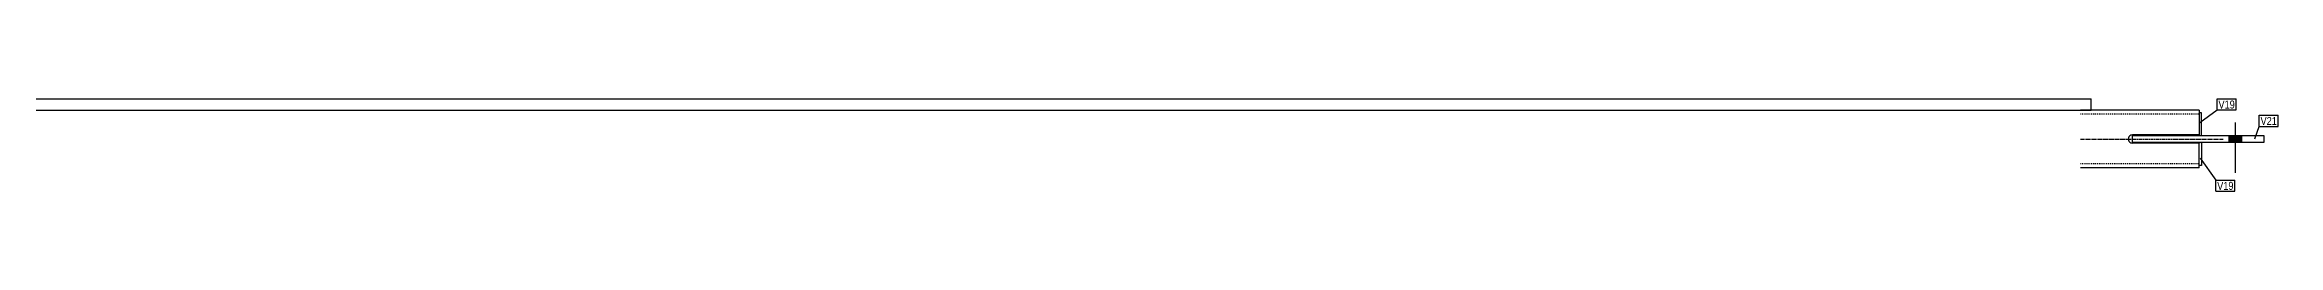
# Model space of a CAD drawing. Header units: millimetres. Extents: x 172 to 25210, y 12 to 522.
# Drawn here: x 4834 to 9496, y 14 to 208 of the extents above; entities that cross this region are included whole.
import ezdxf

# ---------------------------------------------------------------- set-up
doc = ezdxf.new("R2010")
doc.units = ezdxf.units.MM
doc.linetypes.add('DXK_LINE_DOT2', pattern=[3.9198, 1.9599, -1.9599])
doc.linetypes.add('DXK_LINE_DOT3', pattern=[5.9187, 2.979, -0.9799, 0.9799, -0.9799])
doc.layers.add('STÅL', color=7, linetype='Continuous')
doc.layers.add('TEKST', color=7, linetype='Continuous')
doc.styles.add('Arial Narrow', font='ARIALN.TTF', dxfattribs={"height": 0.2})

msp = doc.modelspace()

# ---------------------------------------------------------------- hatches: boundary and pattern name
at = {"layer": 'STÅL', "linetype": 'Continuous'}
msp.add_hatch(color=96, dxfattribs=at).paths.add_polyline_path([(9419, 130.8), (9393, 130.8), (9393, 115.8), (9419, 115.8)])
msp.add_hatch(color=96, dxfattribs=at).paths.add_polyline_path([(9419, 130.8), (9393, 130.8), (9393, 115.8), (9419, 115.8)])

# ---------------------------------------------------------------- linework, layer by layer
at = {"layer": 'STÅL', "color": 2, "linetype": 'Continuous'}
for p, q in [((9331, 183.3), (9083, 183.3)), ((9331, 183.3), (9331, 163.3)), ((9336, 178.3), (9331, 178.3)), ((9331, 163.3), (9331, 131.8)), ((9336, 130.8), (9336, 178.3)), ((9191.5, 131.8), (9188.3, 131.1)), ((9188.3, 115.4), (9191.5, 114.8)), ((9191, 130.8), (9466, 130.8)), ((9191, 130.8), (9191, 115.8)), ((9466, 115.8), (9191, 115.8)), ((9331, 131.8), (9191.5, 131.8)), ((9331, 114.8), (9191.5, 114.8)), ((9331, 131.8), (9331, 130.8)), ((9331, 114.8), (9331, 115.8)), ((9331, 63.3), (9331, 114.8)), ((9336, 115.8), (9336, 68.3)), ((9466, 130.8), (9466, 115.8)), ((9331, 63.3), (9083, 63.3)), ((9336, 68.3), (9331, 68.3))]:
    msp.add_line(p, q, dxfattribs=at)
at = {"layer": 'STÅL', "color": 7, "linetype": 'DXK_LINE_DOT2'}
for p, q in [((9331, 175.3), (9083, 175.3)), ((9331, 181.7), (9331, 178.3)), ((9331, 178.3), (9331, 131.8)), ((9331, 130.8), (9336, 130.8)), ((9331, 115.8), (9336, 115.8)), ((9331, 68.3), (9331, 114.8)), ((9331, 71.3), (9083, 71.3))]:
    msp.add_line(p, q, dxfattribs=at)
at = {"layer": 'STÅL', "color": 96, "linetype": 'Continuous'}
for p, q in [((9406, 157.8), (9406, 52.8)), ((9406, 157.8), (9406, 52.8)), ((9393, 130.8), (9393, 115.8)), ((9393, 130.8), (9393, 115.8)), ((9419, 130.8), (9419, 115.8)), ((9419, 130.8), (9419, 115.8))]:
    msp.add_line(p, q, dxfattribs=at)
at = {"layer": 'STÅL', "color": 7, "linetype": 'DXK_LINE_DOT3'}
msp.add_line((9083, 123.3), (9381, 123.3), dxfattribs=at)
at = {"layer": 'STÅL', "color": 2, "linetype": 'Continuous'}
msp.add_arc((9191.5, 123.3), 8.5, 112.5, 247.5, dxfattribs=at)

# ---------------------------------------------------------------- wipeouts: each hides what was drawn before it
at = {"color": 0}
msp.add_wipeout([(9405.3, 187.1), (9405.3, 204.6), (9371.2, 204.6), (9371.2, 187.1)], dxfattribs=at).dxf.layer = 'TEKST'

# ---------------------------------------------------------------- next in the draw order: wipeouts: each hides what was drawn before it
for points in [[(9102.4, 186.6), (9102.4, 199.1), (502.3, 199.1), (502.3, 186.6)], [(9405.3, 187.1), (9405.3, 204.6), (9371.2, 204.6), (9371.2, 187.1)], [(9493.1, 152.6), (9493.1, 170.1), (9459, 170.1), (9459, 152.6)], [(9402.6, 17.1), (9402.6, 34.6), (9368.5, 34.6), (9368.5, 17.1)]]:
    msp.add_wipeout(points, dxfattribs=at).dxf.layer = 'TEKST'

# ---------------------------------------------------------------- next in the draw order: linework, layer by layer
at = {"layer": 'TEKST', "color": 7, "linetype": 'Continuous'}
for p, q in [((9368.2, 207.6), (9408.3, 207.6)), ((9368.2, 184.1), (9368.2, 207.6)), ((9408.3, 184.1), (9408.3, 207.6)), ((9332.1, 157.6), (9368.2, 184.1)), ((9368.2, 184.1), (9408.3, 184.1))]:
    msp.add_line(p, q, dxfattribs=at)

# ---------------------------------------------------------------- next in the draw order: texts
at = {"layer": 'TEKST', "color": 3, "style": 'Arial Narrow'}
msp.add_text('V19', height=16.7, dxfattribs=at).set_placement((9371.2, 187.1))

# ---------------------------------------------------------------- next in the draw order: wipeouts: each hides what was drawn before it
at = {"color": 0}
for points in [[(9102.4, 186.6), (9102.4, 199.1), (502.3, 199.1), (502.3, 186.6)], [(9493.1, 152.6), (9493.1, 170.1), (9459, 170.1), (9459, 152.6)], [(9402.6, 17.1), (9402.6, 34.6), (9368.5, 34.6), (9368.5, 17.1)]]:
    msp.add_wipeout(points, dxfattribs=at).dxf.layer = 'TEKST'

# ---------------------------------------------------------------- next in the draw order: linework, layer by layer
at = {"layer": 'TEKST', "color": 7, "linetype": 'Continuous'}
for p, q in [((463.1, 207.1), (9105.4, 207.1)), ((9105.4, 183.6), (9105.4, 207.1)), ((463.1, 183.6), (9105.4, 183.6)), ((9447.4, 123.4), (9456, 149.6)), ((9456, 173.1), (9496.1, 173.1)), ((9456, 149.6), (9456, 173.1)), ((9456, 149.6), (9496.1, 149.6)), ((9496.1, 149.6), (9496.1, 173.1)), ((9333.3, 83.1), (9365.5, 37.6)), ((9365.5, 37.6), (9405.6, 37.6)), ((9365.5, 14.1), (9365.5, 37.6)), ((9365.5, 14.1), (9405.6, 14.1)), ((9405.6, 14.1), (9405.6, 37.6))]:
    msp.add_line(p, q, dxfattribs=at)

# ---------------------------------------------------------------- next in the draw order: texts
at = {"layer": 'TEKST', "color": 3, "style": 'Arial Narrow'}
for s, p in [('V21', (9459, 152.6)), ('V19', (9368.5, 17.1))]:
    msp.add_text(s, height=16.7, dxfattribs=at).set_placement(p)

doc.saveas('drawing.dxf')
